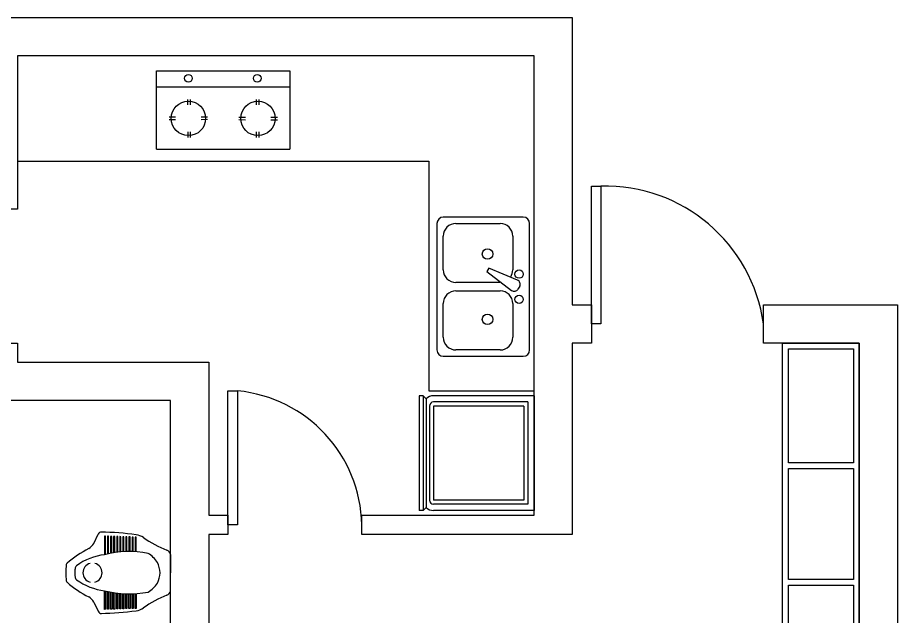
# Model space of a CAD drawing. Header units: millimetres. Extents: x -19544 to 18495, y -4339 to 34334.
# Drawn here: x -15144 to -10544, y 5423 to 8551 of the extents above; entities that cross this region are included whole.
import ezdxf

# ---------------------------------------------------------------- set-up
doc = ezdxf.new("R2010")
doc.units = ezdxf.units.MM
doc.layers.add('吊顶', color=4, linetype='Continuous')
doc.layers.add('布置', color=7, linetype='Continuous')

# ---------------------------------------------------------------- blocks, each defined once
blk = doc.blocks.new('dfgr')
at = {"layer": '布置'}
for p, q in [((-13044.4, 6551.2), (-13044.4, 5951.2)), ((-13022.8, 6551.2), (-13044.4, 6551.2)), ((-13022.8, 6551.2), (-13022.8, 5951.2)), ((-13022.8, 6551.2), (-13007, 6535.3)), ((-13007, 6535.3), (-13007, 5967)), ((-12443.8, 6551.2), (-12968.8, 6551.2)), ((-12443.8, 6551.2), (-12968.8, 6551.2)), ((-12443.8, 6551.2), (-12443.8, 5951.2)), ((-12990.4, 6497.2), (-12990.4, 6005.2)), ((-12476.2, 6518.8), (-12968.8, 6518.8)), ((-12497.8, 6497.2), (-12968.8, 6497.2)), ((-12968.8, 6497.2), (-12968.8, 6005.2)), ((-12497.8, 6497.2), (-12497.8, 6005.2)), ((-12476.2, 6518.8), (-12476.2, 5983.6)), ((-12497.8, 6005.2), (-12968.8, 6005.2)), ((-12476.2, 5983.6), (-12968.8, 5983.6)), ((-13022.8, 5951.2), (-13044.4, 5951.2)), ((-13022.8, 5951.2), (-13007, 5967)), ((-12443.8, 5951.2), (-12968.8, 5951.2)), ((-12443.8, 5951.2), (-12968.8, 5951.2))]:
    blk.add_line(p, q, dxfattribs=at)
for centre, radius, start, end in [((-12968.8, 6497.2), 54, 90, 135), ((-12968.8, 6497.2), 21.6, 90, 180), ((-12968.8, 6005.2), 21.6, 180, 270), ((-12968.8, 6005.2), 54, 225, 270)]:
    blk.add_arc(centre, radius, start, end, dxfattribs=at)
blk = doc.blocks.new('sfdew')
at = {"layer": '布置'}
for p, q in [((-12499.7, 7614.5), (-12918, 7614.5)), ((-12951, 7581.5), (-12951, 6921)), ((-12852, 7581.5), (-12620.8, 7581.5)), ((-12466.6, 6921), (-12466.6, 7581.5)), ((-12918, 7339.3), (-12918, 7515.5)), ((-12554.7, 7515.5), (-12554.7, 7339.3)), ((-12679.7, 7348.8), (-12690.8, 7329.8)), ((-12690.8, 7329.8), (-12560.7, 7232.1)), ((-12530.1, 7285), (-12679.7, 7348.8)), ((-12621.6, 7273.3), (-12852, 7273.3)), ((-12852, 7229.2), (-12620.8, 7229.2)), ((-12518.7, 7253.4), (-12527.6, 7238)), ((-12918, 6987), (-12918, 7163.2)), ((-12554.7, 7163.2), (-12554.7, 6987)), ((-12620.8, 6921), (-12852, 6921)), ((-12918, 6887.9), (-12499.7, 6887.9))]:
    blk.add_line(p, q, dxfattribs=at)
for centre, radius in [((-12686.8, 7421.9), 27.5), ((-12521.7, 7317.3), 22), ((-12521.7, 7185.2), 22), ((-12686.8, 7080.6), 27.5)]:
    blk.add_circle(centre, radius, dxfattribs=at)
for centre, radius, start, end in [((-12918, 7581.5), 33, 90, 180), ((-12499.7, 7581.5), 33, 0, 90), ((-12852, 7515.5), 66.1, 90, 180), ((-12620.8, 7515.5), 66.1, 0, 90), ((-12852, 7339.3), 66.1, 180, 270), ((-12620.8, 7339.3), 66.1, 326.607, 0), ((-12537.8, 7264.4), 22, 330, 69.4623), ((-12852, 7163.2), 66.1, 90, 180), ((-12620.8, 7163.2), 66.1, 0, 90), ((-12546.7, 7249.1), 22, 230.5377, 330), ((-12852, 6987), 66.1, 180, 270), ((-12620.8, 6987), 66.1, 270, 0), ((-12918, 6921), 33, 180, 270), ((-12499.7, 6921), 33, 270, 0)]:
    blk.add_arc(centre, radius, start, end, dxfattribs=at)
blk = doc.blocks.new('fgt')
at = {"layer": '布置'}
for p, q in [((-14745.4, 8313.3), (-14745, 8722.9)), ((-14745, 8722.9), (-14046.8, 8722.9)), ((-14046.8, 8722.9), (-14046.8, 8313.3)), ((-14745.1, 8637.9), (-14046.9, 8637.9)), ((-14581.9, 8572.9), (-14581.8, 8543.8)), ((-14568.4, 8572.9), (-14568.3, 8543.8)), ((-14223.5, 8572.9), (-14223.6, 8543.8)), ((-14210, 8572.9), (-14210.1, 8543.8)), ((-14645.3, 8480.1), (-14679.3, 8480.1)), ((-14645.3, 8466.6), (-14679.3, 8466.6)), ((-14477.9, 8480.5), (-14511.9, 8480.4)), ((-14477.9, 8467), (-14511.9, 8466.9)), ((-14314, 8480.5), (-14280, 8480.4)), ((-14314, 8467), (-14280.1, 8466.9)), ((-14146.6, 8480.1), (-14112.7, 8480.1)), ((-14146.6, 8466.6), (-14112.7, 8466.6)), ((-14581.6, 8403.2), (-14581.5, 8374.1)), ((-14568.1, 8403.2), (-14568, 8374.2)), ((-14223.9, 8403.2), (-14223.9, 8374.2)), ((-14210.4, 8403.2), (-14210.4, 8374.1)), ((-14745.4, 8313.3), (-14046.8, 8313.3))]:
    blk.add_line(p, q, dxfattribs=at)
for centre, radius in [((-14577.9, 8683.1), 20), ((-14217.9, 8683.1), 20), ((-14577.7, 8473.6), 90), ((-14214.2, 8473.6), 90)]:
    blk.add_circle(centre, radius, dxfattribs=at)
blk = doc.blocks.new('strey4')
at = {"layer": '布置'}
for points in [[(-11143.8, 4351.2), (-11143.8, 6851.2), (-10743.8, 6851.2), (-10743.8, 4351.2)], [(-10773.8, 6226.2), (-11113.8, 6226.2), (-11113.8, 6821.2), (-10773.8, 6821.2)], [(-10773.8, 5616.2), (-11113.8, 5616.2), (-11113.8, 6196.2), (-10773.8, 6196.2)], [(-10773.8, 5006.2), (-11113.8, 5006.2), (-11113.8, 5586.2), (-10773.8, 5586.2)], [(-10773.8, 4976.2), (-10773.8, 4381.2), (-11113.8, 4381.2), (-11113.8, 4976.2)]]:
    blk.add_lwpolyline(points, close=True, dxfattribs=at)
blk = doc.blocks.new('aew')
at = {"layer": '布置'}
h = blk.add_hatch(color=253, dxfattribs=at)
h.paths.add_polyline_path([(-14732.3, 6008.4), (-14726.7, 6008.2), (-14726.7, 5931.6, 0.0027), (-14732.3, 5931.9)])
h.paths.add_polyline_path([(-14742.6, 5932.4, 0.002696), (-14748.2, 5932.6), (-14748.2, 6008.9), (-14742.6, 6008.7)])
h.paths.add_polyline_path([(-14758.6, 5932.8, 0.002694), (-14764.2, 5932.8), (-14764.2, 6009.4), (-14758.6, 6009.2)])
h.paths.add_polyline_path([(-14780.2, 6009.9), (-14774.6, 6009.7), (-14774.6, 5932.7, 0.002695), (-14780.2, 5932.5)])
h.paths.add_polyline_path([(-14790.6, 5932, 0.002699), (-14796.2, 5931.7), (-14796.2, 6010.4), (-14790.6, 6010.2)])
h.paths.add_polyline_path([(-14806.6, 5930.9, 0.002705), (-14812.2, 5930.4), (-14812.2, 6010.9), (-14806.6, 6010.7)])
h.paths.add_polyline_path([(-14828.1, 6011.4), (-14822.5, 6011.2), (-14822.5, 5929.3, 0.002714), (-14828.1, 5928.6)])
h.paths.add_polyline_path([(-14860.1, 6012.4), (-14854.5, 6012.2), (-14854.5, 5924.5, 0.002741), (-14860.1, 5923.5)])
h.paths.add_polyline_path([(-14870.5, 5921.4, 0.002758), (-14876.1, 5920.2), (-14876.1, 6012.9), (-14870.5, 6012.8)])
h.paths.add_polyline_path([(-14886.4, 5917.7, 0.002779), (-14892, 5916.3), (-14892, 6013.4), (-14886.4, 6013.3)])
for points in [[(-14844.1, 6011.9), (-14838.5, 6011.7), (-14838.5, 5927.2, 0.002726), (-14844.1, 5926.3)], [(-14844.1, 5632.6), (-14838.5, 5632.8), (-14838.5, 5717.4, -0.002726), (-14844.1, 5718.2)]]:
    blk.add_hatch(color=253, dxfattribs=at).paths.add_polyline_path(points)
h = blk.add_hatch(color=253, dxfattribs=at)
h.paths.add_polyline_path([(-14732.3, 5636.1), (-14726.7, 5636.3), (-14726.7, 5712.9, -0.0027), (-14732.3, 5712.6)])
h.paths.add_polyline_path([(-14742.6, 5712.1, -0.002696), (-14748.2, 5711.9), (-14748.2, 5635.6), (-14742.6, 5635.8)])
h.paths.add_polyline_path([(-14758.6, 5711.7, -0.002694), (-14764.2, 5711.7), (-14764.2, 5635.1), (-14758.6, 5635.3)])
h.paths.add_polyline_path([(-14780.2, 5634.6), (-14774.6, 5634.8), (-14774.6, 5711.9, -0.002695), (-14780.2, 5712)])
h.paths.add_polyline_path([(-14790.6, 5712.5, -0.002699), (-14796.2, 5712.8), (-14796.2, 5634.1), (-14790.6, 5634.3)])
h.paths.add_polyline_path([(-14806.6, 5713.6, -0.002705), (-14812.2, 5714.1), (-14812.2, 5633.6), (-14806.6, 5633.8)])
h.paths.add_polyline_path([(-14828.1, 5633.1), (-14822.5, 5633.3), (-14822.5, 5715.2, -0.002714), (-14828.1, 5715.9)])
h.paths.add_polyline_path([(-14860.1, 5632.1), (-14854.5, 5632.3), (-14854.5, 5720, -0.002741), (-14860.1, 5721)])
h.paths.add_polyline_path([(-14870.5, 5723.1, -0.002758), (-14876.1, 5724.3), (-14876.1, 5631.6), (-14870.5, 5631.8)])
h.paths.add_polyline_path([(-14886.4, 5726.8, -0.002779), (-14892, 5728.2), (-14892, 5631.1), (-14886.4, 5631.2)])
for p, q in [((-14948.6, 5975.3), (-14925.6, 6023.6)), ((-14886.4, 6013.3), (-14892, 6013.4)), ((-14870.5, 6012.8), (-14876.1, 6012.9)), ((-14854.5, 6012.2), (-14860.1, 6012.4)), ((-14838.5, 6011.7), (-14844.1, 6011.9)), ((-14822.5, 6011.2), (-14828.1, 6011.4)), ((-14806.6, 6010.7), (-14812.2, 6010.9)), ((-14790.6, 6010.2), (-14796.2, 6010.4)), ((-14774.6, 6009.7), (-14780.2, 6009.9)), ((-14758.6, 6009.2), (-14764.2, 6009.4)), ((-14742.6, 6008.7), (-14748.2, 6008.9)), ((-14726.7, 6008.2), (-14732.3, 6008.4)), ((-14546.4, 5917.2), (-14546.4, 5822.3)), ((-14546.4, 5727.3), (-14546.4, 5822.3)), ((-14948.6, 5669.2), (-14925.6, 5620.9)), ((-14886.4, 5631.2), (-14892, 5631.1)), ((-14870.5, 5631.8), (-14876.1, 5631.6)), ((-14854.5, 5632.3), (-14860.1, 5632.1)), ((-14838.5, 5632.8), (-14844.1, 5632.6)), ((-14822.5, 5633.3), (-14828.1, 5633.1)), ((-14806.6, 5633.8), (-14812.2, 5633.6)), ((-14790.6, 5634.3), (-14796.2, 5634.1)), ((-14774.6, 5634.8), (-14780.2, 5634.6)), ((-14758.6, 5635.3), (-14764.2, 5635.1)), ((-14742.6, 5635.8), (-14748.2, 5635.6)), ((-14726.7, 5636.3), (-14732.3, 5636.1))]:
    blk.add_line(p, q, dxfattribs=at)
at = {"layer": '布置', "color": 253}
for points in [[(-14892, 6013.4), (-14892, 5916.3)], [(-14886.4, 5917.7), (-14886.4, 6013.3)], [(-14876.1, 6012.9), (-14876.1, 5920.2)], [(-14870.5, 5921.4), (-14870.5, 6012.8)], [(-14860.1, 6012.4), (-14860.1, 5923.5)], [(-14854.5, 5924.5), (-14854.5, 6012.2)], [(-14844.1, 6011.9), (-14844.1, 5926.3)], [(-14838.5, 5927.1), (-14838.5, 6011.7)], [(-14828.1, 6011.4), (-14828.1, 5928.6)], [(-14822.5, 5929.3), (-14822.5, 6011.2)], [(-14812.2, 6010.9), (-14812.2, 5930.4)], [(-14806.6, 5930.9), (-14806.6, 6010.7)], [(-14796.2, 6010.4), (-14796.2, 5931.7)], [(-14790.6, 5932), (-14790.6, 6010.2)], [(-14780.2, 6009.9), (-14780.2, 5932.5)], [(-14774.6, 5932.7), (-14774.6, 6009.7)], [(-14764.2, 6009.4), (-14764.2, 5932.8)], [(-14758.6, 5932.8), (-14758.6, 6009.2)], [(-14748.2, 6008.9), (-14748.2, 5932.6)], [(-14742.6, 5932.4), (-14742.6, 6008.7)], [(-14732.3, 6008.4), (-14732.3, 5931.9)], [(-14726.7, 5931.6), (-14726.7, 6008.2)], [(-14892, 5631.1), (-14892, 5728.2)], [(-14886.4, 5726.8), (-14886.4, 5631.2)], [(-14876.1, 5631.6), (-14876.1, 5724.3)], [(-14870.5, 5723.1), (-14870.5, 5631.8)], [(-14860.1, 5632.1), (-14860.1, 5721)], [(-14854.5, 5720), (-14854.5, 5632.3)], [(-14844.1, 5632.6), (-14844.1, 5718.2)], [(-14838.5, 5717.4), (-14838.5, 5632.8)], [(-14828.1, 5633.1), (-14828.1, 5715.9)], [(-14822.5, 5715.2), (-14822.5, 5633.3)], [(-14812.2, 5633.6), (-14812.2, 5714.1)], [(-14806.6, 5713.6), (-14806.6, 5633.8)], [(-14796.2, 5634.1), (-14796.2, 5712.8)], [(-14790.6, 5712.5), (-14790.6, 5634.3)], [(-14780.2, 5634.6), (-14780.2, 5712)], [(-14774.6, 5711.9), (-14774.6, 5634.8)], [(-14764.2, 5635.1), (-14764.2, 5711.7)], [(-14758.6, 5711.7), (-14758.6, 5635.3)], [(-14748.2, 5635.6), (-14748.2, 5711.9)], [(-14742.6, 5712.1), (-14742.6, 5635.8)], [(-14732.3, 5636.1), (-14732.3, 5712.6)], [(-14726.7, 5712.9), (-14726.7, 5636.3)]]:
    blk.add_lwpolyline(points, dxfattribs=at)
at = {"layer": '布置'}
for centre, radius, start, end in [((-14907.5, 6015), 20, 88.1763, 154.4282), ((-14949.6, 4360.8), 1674.6, 82.3545, 88.6128), ((-14735, 5942.5), 78.4, 53.9429, 83.9819), ((-14352.4, 6486.4), 586.6, 234.9995, 248.7198), ((-14694.3, 5409.4), 607.7, 117.418, 130.3823), ((-15012, 6010.8), 72.6, 301.4169, 330.806), ((-14577.9, 5910), 32.4, 12.852, 67.1061), ((-14855.9, 5610.8), 307.6, 96.7544, 126.2816), ((-14762.1, 5413), 519.8, 79.0374, 104.4744), ((-14746.2, 5791.8), 155.5, 32.8083, 57.7503), ((-14806.2, 5822.3), 288.7, 171.5817, 180), ((-15081.8, 5864.5), 10, 129.1586, 180), ((-14800.7, 5822.3), 246.3, 175.2447, 180), ((-14800.7, 5822.3), 246.3, 175.2447, 180), ((-15026.1, 5842.7), 20, 126.2816, 180), ((-14954.7, 5822.1), 50.4, 104.3431, 179.8265), ((-14954.9, 5822.1), 50.4, 0.1735, 75.6569), ((-14757.2, 5810.9), 155.9, 4.1833, 24.7066), ((-14806.2, 5822.3), 288.7, 180, 188.4183), ((-14800.7, 5822.3), 246.3, 180, 184.7553), ((-14800.7, 5822.3), 246.3, 180, 184.7553), ((-15026.1, 5801.8), 20, 180, 233.7184), ((-14954.7, 5822.4), 50.4, 180.1735, 255.6569), ((-14954.9, 5822.4), 50.4, 284.3431, 359.8265), ((-14757.2, 5833.6), 155.9, 335.2934, 355.8167), ((-15081.8, 5780), 10, 180, 230.8414), ((-14694.3, 6235.1), 607.7, 229.6177, 242.582), ((-14855.9, 6033.7), 307.6, 233.7184, 263.2456), ((-14746.2, 5852.7), 155.5, 302.2497, 327.1917), ((-14762.1, 6231.5), 519.8, 255.5256, 280.9626), ((-14352.4, 5158.1), 586.6, 111.2802, 125.0005), ((-14577.9, 5734.5), 32.4, 292.8939, 347.148), ((-15012, 5633.8), 72.6, 29.194, 58.5831), ((-14907.5, 5629.5), 20, 205.5718, 271.8237), ((-14949.6, 7283.7), 1674.6, 271.3872, 277.6455), ((-14735, 5702), 78.4, 276.0181, 306.0571)]:
    blk.add_arc(centre, radius, start, end, dxfattribs=at)

msp = doc.modelspace()

# ---------------------------------------------------------------- linework, layer by layer
for points in [[(-16443.78, 8351.157), (-16443.78, 8551.157), (-12243.78, 8551.157), (-12243.78, 7051.157), (-12143.78, 7051.157), (-12143.78, 6851.157), (-12243.78, 6851.157), (-12243.78, 5851.157), (-13343.78, 5851.157), (-13343.78, 5951.157), (-12443.78, 5951.157), (-12443.78, 6851.157), (-12443.78, 8351.157), (-15143.78, 8351.157), (-15143.78, 7551.157), (-15343.78, 7551.157), (-15343.78, 8351.157), (-16243.78, 8351.157)], [(-12143.78, 6951.157), (-12143.78, 7671.157), (-12093.78, 7671.157), (-12093.78, 6951.157)], [(-10743.78, -48.843), (-10743.78, 6851.157), (-11243.78, 6851.157), (-11243.78, 7051.157), (-10543.78, 7051.157), (-10543.78, -1748.843), (-10943.78, -1748.843), (-10943.78, -1548.843), (-10743.78, -1548.843), (-10743.78, -248.843)], [(-14043.78, 5901.157), (-14043.78, 6601.157), (-13993.78, 6601.157), (-13993.78, 5901.157)]]:
    msp.add_lwpolyline(points, close=True)
for points in [[(-11243.78, 6951.157, 0.3810874), (-12093.78, 7671.157)], [(-13343.78, 5901.157, 0.38067299), (-13993.78, 6601.157)]]:
    msp.add_lwpolyline(points, format="xyb")
for points in [[(-15343.78, 6851.157), (-15143.78, 6851.157), (-15143.78, 6751.157), (-14143.78, 6751.157), (-14143.78, 5951.157), (-14043.78, 5951.157), (-14043.78, 5851.157), (-14143.78, 5851.157), (-14143.78, 3551.157), (-15043.78, 3551.157), (-15043.78, 3751.157), (-14343.78, 3751.157), (-14343.78, 4651.157), (-15143.78, 4651.157)], [(-15143.78, 4751.157), (-14343.78, 4751.157), (-14343.78, 6551.157), (-15943.78, 6551.157)]]:
    msp.add_lwpolyline(points)
at = {"layer": '布置'}
msp.add_lwpolyline([(-15143.78, 7801.157), (-12993.78, 7801.157), (-12993.78, 6601.157), (-12443.78, 6601.157)], dxfattribs=at)

# ---------------------------------------------------------------- block references
at = {"layer": '吊顶'}
for name, p in [('dfgr', (0, 25)), ('aew', (202.591, -171.096))]:
    msp.add_blockref(name, p, dxfattribs=at)
at = {"layer": '布置'}
for name, p in [('fgt', (327.128, -448.95)), ('sfdew', (0, -105.779)), ('strey4', (0, 0))]:
    msp.add_blockref(name, p, dxfattribs=at)

doc.saveas('drawing.dxf')
